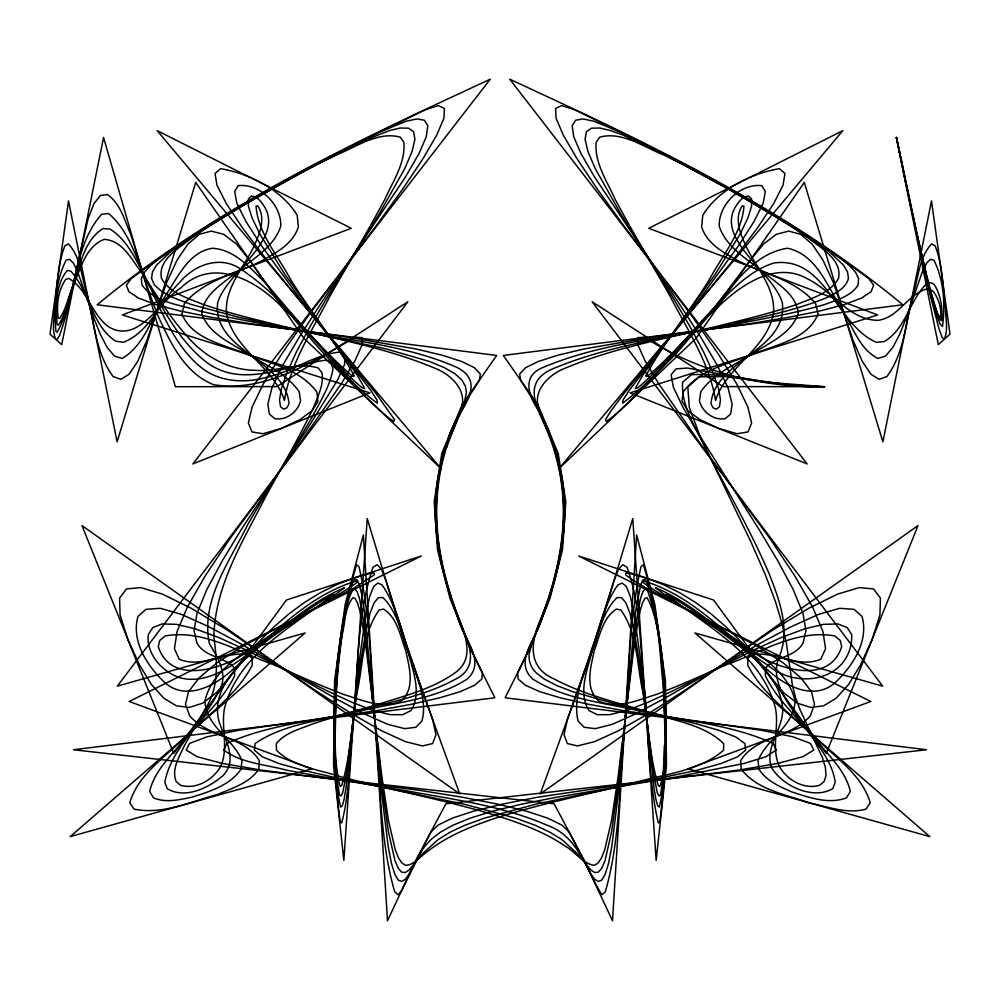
<?xml version="1.0" encoding="UTF-8"?>
<svg xmlns="http://www.w3.org/2000/svg" width="1000" height="1000" viewBox="0 0 1000 1000"><rect width="100%" height="100%" fill="white"/><g stroke="black" fill="none" stroke-linecap="round" stroke-linejoin="round"><path stroke-width="1.5" d="M664.475 745C663.288 758.725 664.938 773.525 659.775 786.5L658.35 785.725C649.212 755.175 648.35 722.725 642.725 691.413C636.75 664.388 637.6 633.237 620.925 610.075L616.5 609.075C602.638 617.712 599.663 636.112 594.35 650.425C590.775 666.688 584.288 688.587 599.05 701.188C617.775 709.562 638.275 699.925 656.425 694.425C680.238 685.337 703.462 674.825 726.8 664.562C761.25 652.188 797.025 628.925 834.887 635.988L840.25 640.462L841.712 646.587C829.312 685.625 777.613 669.175 753.275 652.212C723.263 634.338 696.812 610.337 665.987 594.075C706.812 626.712 762.1 653.925 775.537 708.65C779.137 727.663 771.162 747.775 779.15 766.05C786.712 779.812 803.925 789.938 819.638 785.263L824.062 781.55L826.025 775.562L825.4 767.463L822.412 757.6L800.138 709.938L795.662 697.862L792.513 685.875L786.55 644.125L782.463 625.05L775.537 601.862L765.1 574.175L751.062 542.175L700.013 436.2L689.3 407.325L687.837 386.987L699.013 376.875L725.263 376.512L767.5 382.3L824.587 386.725L723.025 386.587L592.163 301.762L882.688 686.137L694.875 632.95L929.825 836.65L688.012 768.863L870.775 701.488L578.8 556.05L713.587 600.037L826.225 753.462L918.037 525.575L540.225 793.988L594.688 644.525L632.788 518.575L656.15 860.387L666.45 765.425L665.438 680.925L654.887 604.675L636.625 534.987L612.487 920.763L584.362 860.6L554.125 803.812L73.475 749.75L494.888 697.788L469.7 647.438L449.95 598.237L437.5 549.763L434.188 501.637L441.788 453.462L462.062 404.862L496.7 355.438L97.15 304.762C214.275 207.775 353.125 142.675 490.2 79.237L192.838 463.925L369.988 392.887L122.325 314.938L351.213 228.3L157.15 130.612L441.287 468.875L303.9 338.237L195.7 182.413L117.125 441.875L68.5 200.912L50 334.162L61.7 344.637L103.562 137.463L175.413 386.725L276.975 386.587L407.837 301.762L117.312 686.137L305.125 632.95L70.175 836.65L311.988 768.863L129.225 701.488L421.2 556.05L286.413 600.037L173.775 753.462L81.962 525.575L459.775 793.988L405.312 644.525L367.212 518.575L343.85 860.387L333.55 765.425L334.562 680.925L345.112 604.675L363.375 534.987L387.512 920.763L415.637 860.6L445.875 803.812L926.525 749.75L505.112 697.788L530.3 647.438L550.05 598.237L562.5 549.763L565.812 501.637L558.212 453.462L537.938 404.862L503.3 355.438L902.85 304.762C785.725 207.775 646.875 142.675 509.8 79.237L807.163 463.925L630.013 392.887L877.675 314.938L648.787 228.3L842.85 130.612L558.713 468.875L696.1 338.237L804.3 182.413L882.875 441.875L931.5 200.912L950 334.162L938.3 344.637L896.438 137.463L917.525 237.325L930.425 290.712L937.537 313.575L940.662 318.075C941.688 308.575 938.812 298.475 932.85 291L928.075 288.712C908.188 292.987 899.175 317.462 878.138 320.325C849.25 320.225 832.575 291.275 808.512 279.413C777.013 260.5 742.275 283.825 719.475 305.65C694.15 327.987 673.125 354.925 647.125 376.45L645.688 376.012C664.212 341.662 689.963 311.575 710.15 278.137C722.525 255.238 741.975 232.95 743.962 206.2L742.362 205.775C733.175 218.912 741.325 236.4 747.463 249.175C757.812 269.438 775.138 288.6 773.55 312.762C767.125 349.325 726.675 366.238 715.537 400.363C709.438 362.575 687.312 329.675 670.075 296.225C651.75 263.75 632.45 231.838 614.925 198.925C606.962 180.975 594.312 162.763 596.138 142.287L599.738 137.162C622.188 131.025 643.75 147.225 663.962 155C690.512 168.1 716.488 182.35 742.2 197.037C764.825 210.15 787.387 223.45 808.9 238.363C821.15 248.5 842.275 259.488 838.55 278.325C830.1 293.275 811.988 298.113 797.163 304.337C774.475 312.025 751.25 317.913 728 323.562C674 337.25 618.288 346.112 566.625 367.612C549.312 373.862 530.95 390.875 539.6 410.775C544.375 425.1 551 438.775 555.037 453.35A219.988 213.075 2.9 0 1 562.712 495.6C565.938 537 556.312 578.275 541.775 616.8C531.15 639.338 525.763 666.988 554.375 679.1C582.837 694.2 614.412 701.85 645.1 711.038C671.388 720.638 702.938 723.413 723.7 743.662L723.525 750.275C698.15 772.288 661.538 774.125 630.525 783.875C585.05 794.675 539.188 804.188 494.637 818.45C470.6 826.562 446.55 836.237 426.575 852.225C419.875 856.725 414.412 864.775 405.8 865.35L402.075 863.25L398.537 858.012L395.125 849.25L388.5 820.537L382.137 778.425L364.837 637.6L359.762 610.388L357.375 602.587L355.087 598.475L352.912 597.663C344.725 607.737 345.213 622.362 342.25 634.562C339.3 653.975 337.413 673.525 336.312 693.125C335.975 724.062 332.375 756.413 340.225 786.5L341.65 785.725C350.788 755.175 351.65 722.725 357.275 691.413C363.25 664.388 362.4 633.237 379.075 610.075L383.5 609.075C397.362 617.712 400.337 636.112 405.65 650.425C409.225 666.688 415.712 688.587 400.95 701.188C382.225 709.562 361.725 699.925 343.575 694.425C319.762 685.337 296.537 674.825 273.2 664.562C238.75 652.188 202.975 628.925 165.113 635.988L159.75 640.462L158.287 646.587C170.688 685.625 222.387 669.175 246.725 652.212C276.737 634.338 303.188 610.337 334.012 594.075C293.188 626.712 237.9 653.925 224.462 708.65C220.863 727.663 228.837 747.775 220.85 766.05C213.312 779.762 196.137 789.95 180.45 785.238L176.137 781.5C171.188 769.275 179.375 756.8 184.262 745.925C190.975 733.575 198.275 721.575 204.963 709.225C219.525 687.55 217.213 661.5 213.875 637.087C214.737 585.712 243.425 540.388 266.025 495.962C282.113 466.375 299.35 437.362 313.75 406.887C317.913 395.975 324.175 384.637 321.887 372.575L318.137 367.925C297.613 361.9 276.288 372.125 255.287 370.3C232.15 370.087 210.225 359.588 193.912 343.488C173.612 323.325 158.887 298.612 143.225 274.9C132.662 261.588 123.488 240.413 104.188 239.375C85.125 246.713 80.388 269.9 72.825 286.762C68.375 297.225 66.188 309 59.625 318.425L58.4 318.35C56.125 305.538 58.1 290.512 65.562 279.613L68.587 278.337C87.55 288.725 91.35 315.287 109.65 327.475C139.288 343.5 159.325 301.225 180.688 288.038C212.188 257.125 254.825 279.275 280.525 305.65C305.85 327.987 326.875 354.925 352.875 376.45L354.312 376.012C335.788 341.662 310.038 311.575 289.85 278.137C277.475 255.238 258.025 232.95 256.038 206.2L257.638 205.775C266.825 218.912 258.675 236.4 252.537 249.175C242.188 269.438 224.862 288.6 226.45 312.762C232.875 349.325 273.325 366.238 284.462 400.363C290.562 362.575 312.688 329.675 329.925 296.225C348.25 263.75 367.55 231.838 385.075 198.925C393.038 180.975 405.688 162.763 403.862 142.287L400.262 137.162C377.812 131.025 356.25 147.225 336.037 155C309.488 168.1 283.512 182.35 257.8 197.037C235.175 210.15 212.613 223.45 191.1 238.363C178.85 248.5 157.725 259.488 161.45 278.325C169.9 293.275 188.012 298.113 202.838 304.337C225.525 312.025 248.75 317.913 272 323.562C326 337.25 381.712 346.112 433.375 367.612C450.688 373.862 469.05 390.875 460.4 410.775C456.362 423.137 450.712 434.888 446.825 447.3M335.913 692.763C334.95 726.812 332.875 761.625 339.712 795.138L341.138 795.9L342.75 792.638L346.575 772.913L359.762 667.288L366.55 627.05L370.288 612.513L374.25 602.625L378.45 597.663L382.887 597.587C396.9 611.163 400.737 631.8 407.55 649.438C411.975 668.875 422.625 691.975 410.913 710.638L402.688 714.712L390.15 714.663L373.237 710.462L352.238 702.4L327.75 691.125L244.412 649.125L218.263 637.35L195.25 628.837L176.287 624.3L162 623.975L152.662 627.688L148.225 634.825C146.363 654.2 161.85 671.35 179.288 677.588C203.875 684.475 227.125 669.425 246.15 655.562C278.475 632.562 307.725 602.938 344.675 587.65C317.575 608.675 286.55 624.487 259.962 646.363C237.9 664.362 210.65 690 219.05 721.55C224.525 738.587 238.475 759.638 223 775.612C208.663 787.962 185.062 799.5 167.188 788.637L164.812 782.175C171.388 747.712 202.062 724.562 217.262 693.95C230.037 676.012 218.275 659.175 209.325 643.288C200.55 600.288 229.975 560.975 247.875 524.275C268.913 487.7 291.812 452.238 312.875 415.675C320.625 400.763 330.037 386.112 332.925 369.275L331.375 362.8L326.075 360.2C286.1 364.775 240.738 390.45 204.2 360.4C180.562 341.213 165.7 313.975 151.188 287.762C138.688 267.663 130.8 242 109.812 228.962L102.938 228.625C82.562 241.4 79.825 268.875 71.562 289.662C67.125 301.388 65.575 314.788 58.362 325.213L57.138 324.588C55.6 307.137 55.525 284.163 67.325 270.413L70.812 271.188C89.75 291.675 91.363 325.1 115.65 341.188L123.362 342.287C149.875 332.088 159.963 301.5 179.45 282.712C193.55 265.413 218.475 255.425 238.962 267.925C287.762 299.3 318.488 350.9 362.362 387.987L364.725 388.488L356.987 374.7L285.312 275.087L259.688 233.762L252.087 217.913L248.412 206.213L248.438 198.95L251.5 196.05L256.488 197.162C295.925 233.9 227.387 269.225 217.688 302.762C212.025 350.625 285.637 359.663 289.025 403.938L286.812 407.938L283.488 409.125L280.55 406.712L279.5 400.012L281.425 388.625L287 372.5L296.438 351.912L309.513 327.488L325.575 300.15L378.888 214.525L404.75 168.575L411.975 151.75L414.913 139.5L413.612 131.775L408.462 128.175L400.163 128.038L389.513 130.538L363.888 140.712L308.35 168.75L244.913 204.15L199.887 231.675L170.512 251.912L156.412 265.225L152.487 271.837L151.55 278.412L154.4 284.95L161.737 291.462L173.95 297.95L191.088 304.413L238.675 317.25L386.15 348.913L429.25 361.425L444.35 367.65L455.1 373.862L461.887 380.062L465.412 386.238L466.463 392.4L463.888 404.688L448.338 441.262M335.5 692.412C334.613 730.5 332.062 769.862 340.625 807.1L342.225 805.962L344.025 799.75L346.025 787.588L359.175 661.95L365.95 613.387L369.675 596.538L373.625 586.55L377.812 583.013L382.25 585.05C398.4 609.212 403.188 639.025 413.8 665.7C418.725 683.55 427.137 702.45 421.9 721.137L415.812 727.3L404.712 728.65L387.725 724.338L364.438 713.938L336.15 698.787L238.95 642.75L208.312 626.487L181.488 614.4L160.238 608.288L145.887 609.35L137.988 616.45C130.925 641.263 147.387 666.137 164.775 682.562C185.5 700.962 213.487 686.675 230.987 671.087C270.062 637.525 306.525 595.4 357.55 580.65L356.712 582.737C331.075 600.712 302.45 614.012 276.212 631.087C250.65 649.925 212.162 667.262 204.938 701.188C206.188 726.663 233.05 738.562 241.887 760.462L241.225 768.938C230.225 785.288 210.037 791.388 192.175 797.113C179.537 799.737 165.912 803.125 153.5 797.862L149.637 791.4C155.125 768.425 174.662 752.4 188.775 734.5C204.713 715.525 223.738 698.337 234.662 675.763L234.6 668.138C224.438 656.25 204.713 657.625 196.8 642.75L194.062 630.725L197.037 613.212L206.9 589.388L222.475 560.5L242.025 528.312L306.825 429.712L337.612 379.963L344.45 364.725L345.575 355.737L341.875 351.912C315.525 353.738 293.163 371.312 267.562 377.062C246.088 383.275 221.575 382.512 202.975 368.938C176.562 348.512 163.812 316.4 149.938 287.113C136.862 262.562 130.612 231.925 108.562 213.538L101.688 214.25C72.775 246.375 77.375 295.988 57.112 332.312L55.888 331.175C54.025 307.6 55.312 281.588 66.075 260.212L69.562 259.312L73.525 263.288L77.95 272.65L94.062 318.762L100.375 334.438L107.15 347.425L114.4 356L122.125 358.475C145.75 344.575 152.887 313.875 167.7 292.213C178.888 274.85 189.875 251.675 212.537 248.25C234.613 249.775 250.225 267.712 264.775 282.425C279.887 299.237 294.125 316.812 308.762 334.038C330.75 357.725 350.887 384.35 377.375 403.175L377.062 400.188L371.037 390.725L300.4 299.062L260.712 244.613L245.925 221.425L236.85 203.275L234.662 191.5L238.188 185.662C259.713 183.125 281.837 204.887 280.725 226.462C273.775 246.925 253.888 258.375 237.887 271.212C224.013 282.987 203.738 293.425 201.75 313.488C208.637 333.825 230.6 342.612 247.225 353.587C265.325 364.963 286.675 373.587 299.188 391.737L300.562 400.85C297.738 411.95 286.438 420.613 274.837 418.675L269.387 414.1L267.825 404.162L271.925 387.962L282.85 365.1L299.438 336.863L319.9 305.038L405.5 176.938L419.025 153.525L426.312 136.625L427.8 125.825L424.375 120.225L416.912 118.963L406.275 121.163L379.012 132.4L307.475 168.888L244.062 204.262L199.062 231.775L159.125 258.675L150.875 265.312L144.675 271.925L141.4 278.488L141.938 285.038C154.987 302.75 179.725 304.55 199.175 310.912C231.788 318.325 264.713 324.2 297.625 330.037C351.062 341.25 407.238 345.188 457.55 367.7C491.637 385.7 450.788 416.975 447.788 441.275M436.887 489.588C432.375 532.925 442.275 576.413 457.7 616.725C461.8 636.825 487.325 660.75 467.312 678.988C435.562 699.388 396.438 702.45 360.487 710.9C315.863 721.038 268.75 724.412 226.725 743.487L223.812 750.1C241.838 763.425 265.462 764.438 286.462 770.138C325.725 777.625 365.213 783.925 404.637 790.5C452.638 799.375 502.025 805.562 547.112 825.25C578.462 836.112 585.962 870.088 601.912 894.725L605.337 891.787C620.525 838.763 619.188 782.438 624.562 727.875C629.45 674.188 629.025 619.388 641.012 566.638L643.425 564.675C668.112 647.362 670.8 736.05 659.912 821.363L658.312 823C648.2 779.438 649.038 733.863 644.463 689.475C639.85 648.787 641.338 606.062 626.987 567.212L622.8 564.688L618.387 569.462L613.737 581.55L592.638 647.463L567.463 719.262L564.025 734.675L567.35 743.562L577.425 745.925L594.263 741.75L617.85 731.05L648.188 713.825L685.275 690.062L772.688 630.1L808.9 608.188L837.788 594.025L859.325 587.612L873.538 588.95L880.4 598.05L879.938 614.913L872.125 639.513L860.487 665.025L848.525 684.575L836.237 698.162L823.625 705.8L810.688 707.475L797.412 703.188L783.825 692.95L741.062 641.812L726.112 626.912L710.825 613.713L695.188 602.238L679.2 592.463L662.875 584.4L646.2 578.05L632.675 574.025L625.837 572.962L625.65 574.862L632.137 579.725L645.3 587.55L757.575 646.338L782.95 662.688L800.9 677.812L811.438 691.725L814.55 704.412L810.25 715.888C791.7 737.6 756.438 735.85 740.713 760.475L741.087 768.913C756.875 790.025 785.562 794.3 808.913 802.763C827.537 806.637 846.975 814.4 866.075 809.087L870.225 802.712C861.538 773.363 832.775 755.725 812.35 734.8C789.562 713.062 762.45 693.625 747.712 665.062L748.075 657.663L755.037 654.275C777.262 652.387 799.225 668.525 820.788 659.175L825.575 648.725L822.9 631.45L812.738 607.325L795.113 576.375L770 538.575L704.4 449.562L658.1 382.8L644.837 360.412L638.15 345.35L638.038 337.625L644.525 337.238C697.825 371.887 761.275 387.7 824.587 386.725C779.675 387.925 736.012 372.675 691.312 374.7L682.6 382.287C681.025 406.625 696.175 427.625 705.6 448.95C727.513 490.5 750.987 531.325 769.488 574.562C779.375 600.075 790.413 629.212 779.45 656.213C769.312 679.45 786.75 701.8 799.525 719.837C812.562 739.638 831.787 757.775 835.188 782.175L832.812 788.637C812.987 800.175 783.188 786.263 771.775 768.037C764.013 747.913 782.463 730.35 782.688 710.462C781.2 675.113 748.188 652.987 722.788 633.413C701.012 617.15 676.5 604.612 655.325 587.65C697.6 605.438 729.812 640.812 768.125 665.425C798.637 690.938 852.288 679.675 851.775 634.825L847.337 627.688L838 623.975L823.713 624.3L804.75 628.837L781.737 637.35L755.588 649.125L672.25 691.125L647.763 702.4L626.763 710.462L609.85 714.663L597.312 714.712L589.087 710.638C577.375 691.975 588.025 668.875 592.45 649.438C599.263 631.8 603.1 611.163 617.112 597.587L621.55 597.663L625.75 602.625L629.712 612.513L633.45 627.05L640.238 667.288L653.425 772.913L657.25 792.638L658.863 795.9L660.288 795.138C667.763 758.375 664.4 720.263 663.05 682.987C659.175 654.725 660.837 623.05 647.087 597.663L644.912 598.475L642.625 602.587L640.238 610.388L635.163 637.6L617.863 778.425L611.5 820.537L604.875 849.25L601.462 858.012L597.925 863.25L594.2 865.35C582.337 863.512 575.262 851.55 565.087 846.025C540.138 829.15 511.075 819.938 482.438 811.45C435.95 798.438 388.587 788.925 341.788 777.087C319.75 769.737 293.725 767.212 276.475 750.275L276.3 743.662C285.238 732.6 299.812 729.163 312.413 724C333.812 716.925 355.538 710.9 377.175 704.6C403.825 696.112 431.962 689.25 455.075 672.788C477.075 657.35 463.2 630.15 455.975 610.662C441.987 572.1 433.425 530.7 437.837 489.575A286.9 241.912 0.6 0 1 446.55 447.238M437.362 489.588C432.775 532.925 442.6 576.425 457.975 616.763C465.5 636.725 482.975 665.275 455.788 679.05C424.975 695.888 389.862 702.175 356.213 710.975C322.537 721.05 284.55 723.162 255.062 743.575L254.375 750.188L262.438 756.838L278.95 763.512L302.887 770.238L332.612 776.988L464.975 804.388L516.2 818.337L535.375 825.375L550.388 832.463L561.875 839.587L577.4 853.65L591.05 870.1L594.663 872.5L598.175 872.237L601.625 868.538L605.025 860.7L611.663 831.375L618.05 785.188L635.4 626.362L640.5 598.538L642.9 591.663L645.2 589.087L647.387 590.1C663.5 636.025 663.975 686.325 665.088 734.638M341.9 633.913C344.738 619.225 345.625 603.562 352.612 590.1L354.8 589.087L357.1 591.663L359.5 598.538L364.6 626.362L381.95 785.188L388.338 831.375L394.975 860.7L398.375 868.538L401.825 872.237L405.337 872.5L408.95 870.1L422.6 853.65L438.125 839.587L449.613 832.463L464.625 825.375L483.8 818.337L535.025 804.388L697.113 770.238L721.05 763.512L737.562 756.838L745.625 750.188L744.938 743.575L735.812 737L719.225 730.45L696.838 723.925L617.463 704.538L572.888 691.737L556.4 685.387L544.212 679.05L536.087 672.725A23.45 22.688 0 0 1 529.188 653.913C535.887 626.712 549.875 601.675 555.588 574.05C562 548.488 565.15 521.95 563.175 495.6A219.65 212.75 2.9 0 0 555.575 453.375C550.988 424.263 509.812 384.787 555.65 367.65C612.05 344.45 673.312 337.163 732.412 323.625C764 316.6 795.962 310.163 826.05 297.95C834.788 293.375 845.725 288.925 848.45 278.412L847.513 271.837L843.587 265.225L829.488 251.912L789.325 224.862L730.688 190.125L664.038 154.325L622.775 134.963L610.487 130.538L599.837 128.038L591.538 128.175L586.388 131.775L585.087 139.5L588.025 151.75L595.25 168.575L621.112 214.525L674.425 300.15L690.487 327.488L703.562 351.912L713 372.5L718.575 388.625L720.5 400.012L719.45 406.712L716.513 409.125L713.188 407.938L710.975 403.938C714.362 359.663 787.975 350.625 782.312 302.762C772.613 269.225 704.075 233.9 743.512 197.162L748.5 196.05L751.562 198.95L751.587 206.213L747.913 217.913L740.312 233.762L714.688 275.087L643.012 374.7L635.275 388.488L637.638 387.987C662.6 366.85 683.012 340.95 705.512 317.325C725.85 296.725 745.288 272.087 773.863 262.987C826.162 255.85 836.275 325.6 876.65 342.4L884.388 341.463C905.85 328.8 909.3 300.8 926.363 284.037L930.588 282.525L934.287 284.525C940.925 295.05 942.775 308.35 941.712 320.6L939.4 319.25L934.625 306.4L926.562 276.388L914.212 222.6M346.388 605.763L352.325 582.812L354.525 579.45L356.825 579.712L359.237 584.45L361.75 594.55L364.35 610.9L381.775 794.15L388.175 846.438L391.475 863.45L394.825 874.375L398.237 880.088L401.7 881.462L405.213 879.375L408.762 874.712L419.8 853.875L424.525 846.65L431.025 839.463L440.188 832.337L452.887 825.25L470 818.213L492.388 811.213L520.95 804.275L555.962 797.362L676.8 776.888L744.112 763.425L765.875 756.737L776.188 750.1L773.275 743.487C731.25 724.412 684.137 721.038 639.513 710.9C603.562 702.45 564.438 699.388 532.688 678.988C512.675 660.75 538.2 636.825 542.3 616.725C557 578.263 566.725 537.013 563.638 495.613A219.325 212.425 2.9 0 0 556.1 453.387C551.838 438.663 545.975 424.425 538.862 410.85C528.95 396.825 521.2 376.413 542.45 367.7C604.188 341.388 672.738 337.775 737.8 323.688C767.013 318.188 796.3 312.75 824.887 304.475C836.712 299.825 850.9 296.562 858.062 285.038L858.6 278.488L855.325 271.925L849.125 265.312L840.875 258.675L800.938 231.775L755.938 204.262L692.525 168.888L620.988 132.4L593.725 121.163L583.088 118.963L575.625 120.225L572.2 125.825L573.688 136.625L580.975 153.525L594.5 176.938L680.1 305.038L700.562 336.863L717.15 365.1L728.075 387.962L732.175 404.162L730.612 414.1L725.163 418.675C713.562 420.613 702.262 411.95 699.438 400.85L700.812 391.737C713.325 373.587 734.675 364.963 752.775 353.587C769.4 342.612 791.363 333.825 798.25 313.488C796.263 293.425 775.987 282.987 762.113 271.212C746.112 258.375 726.225 246.925 719.275 226.462C718.162 204.887 740.288 183.125 761.812 185.662L765.337 191.5L763.15 203.275L754.075 221.425L739.287 244.613L699.6 299.062L628.962 390.725L622.938 400.188L622.625 403.175C654.963 379.15 679.812 346.15 706.363 316.075C730.175 291.075 750.462 253.912 787.463 248.25C816.975 254.387 827.913 287.6 842.35 310.375C852.95 326.887 859.375 349.038 877.875 358.475L885.6 356L892.85 347.425L899.625 334.438L905.938 318.762L922.05 272.65L926.475 263.288L930.438 259.312L933.913 260.225C943.938 280.113 945.362 304.738 942.513 326.512L940.05 324.075L935.975 313.012L929.925 291.087L910.5 205.575L896.438 137.463L906.338 185.938M824.587 386.725L788.275 384.938L755.888 380.688L687.487 368.062L676.025 368.888L671.125 374.712L673.3 387.025L682.675 406.788L697.775 432.688L758.55 528.688L777.688 560.612L793.125 589.4L802.962 613.212L805.938 630.725L803.2 642.75C795.288 657.625 775.562 656.25 765.4 668.138L765.337 675.763C776.263 698.337 795.288 715.525 811.225 734.5C825.337 752.4 844.875 768.425 850.362 791.4L846.5 797.862C828.525 804.613 809.112 797.463 791.775 791.912C779.475 786.5 766.175 780.8 758.775 768.938L758.112 760.462C766.95 738.562 793.812 726.663 795.062 701.188C787.837 667.262 749.35 649.925 723.787 631.087C697.55 614.012 668.925 600.712 643.288 582.737L642.45 580.65C693.475 595.4 729.938 637.525 769.013 671.087C786.513 686.675 814.5 700.962 835.225 682.562C852.613 666.137 869.075 641.263 862.013 616.45L854.112 609.35L839.762 608.288L818.512 614.4L791.688 626.487L761.05 642.75L663.85 698.787L635.562 713.938L612.275 724.338L595.288 728.65L584.188 727.3L578.1 721.137C572.225 696.263 585.462 671.938 591.962 648.45C600.013 627.2 604.55 603.9 617.75 585.05L622.188 583.013L626.375 586.55L630.325 596.538L634.05 613.387L640.825 661.95L653.975 787.588L655.975 799.75L657.775 805.962L659.375 807.1C668.312 766.5 665.575 723.713 663.85 682.3C659.975 647.913 658.675 611.625 645.475 579.45L643.175 579.712L640.763 584.45L635.65 610.9L618.225 794.15L611.825 846.438L608.525 863.45L605.175 874.375L601.763 880.088L598.3 881.462L594.788 879.375L591.237 874.712L569.237 832.212L561.938 825.125L547.6 818.1L526.225 811.1L497.825 804.163L462.375 797.25L419.888 790.387L260.763 770.037L221.825 763.337L196.975 756.65L186.225 750.013L189.575 743.4L207.013 736.825L238.55 730.275L375.575 710.825L410.812 704.4L439.062 697.987L460.337 691.612L474.637 685.25L481.95 678.925L482.287 672.613A805.512 656.137 15 0 1 459.8 622.837L448.9 592.225L442.238 567.95A367.512 309.4 4.1 0 1 435.825 525.7A300.587 253.463 1.4 0 1 438 477.55L443.375 453.413L451.925 429.162L463.862 404.762L479.387 380.15L480.325 373.963L474.475 367.75L461.838 361.525L442.425 355.288L416.225 349.012L343.475 336.425L250.637 323.75L211.65 317.375L179.988 310.975L155.625 304.55L138.562 298.1L128.825 291.613L126.388 285.113L131.263 278.575L167.75 252.1L209.025 225.062L255.238 197.4L306.588 169.013L363.237 139.838L425.35 109.75L438.225 105.612L444.425 108.425L443.963 118.2L436.812 134.95L423 158.663L402.512 189.338L375.35 226.975L308.062 316.1L282.013 353.512L263.375 383.787L252.15 406.962L248.35 423L251.95 431.925L262.975 433.725L281.413 428.4L300.238 419.475L312.425 410.425L317.975 401.275L316.887 392.025C300.4 369.55 270.775 363.462 246.15 353.913C223.612 344.412 192 339.237 181.887 313.85L184.438 303.5C203.962 279.975 235.863 273.95 262.075 260.7C276.475 252.55 293.087 243.85 298.35 226.912L297.225 215.312C281.712 189.7 249.363 173.588 220.613 168.663L215.037 173.475L216.925 185.113L226.3 203.55L243.137 228.8L267.438 260.863L376.138 393.625L394.475 419.575L393.775 421.562L386.475 416.225L372.587 403.55A952.337 939.475 -42.6 0 1 249.788 260.325L236.5 244.088L223.675 234.338L211.3 231.088L199.4 234.325L187.963 244.037L176.988 260.25L166.462 282.95L146.825 340.662L137.713 361.375L129.05 374.263L120.875 379.325L113.15 376.575C95.463 352.975 94.4 321.825 86.975 294.2C81.363 277.587 80.925 257.05 68.3 243.875L64.812 245.925C57.2 265.9 57.162 287.85 54.438 308.875C54.45 318.875 51.487 329.988 55.85 339.4L57.55 339.012L59.725 335.213L65.475 317.438L88.1 218.725L94.038 203.525L100.438 195.45L107.312 194.513C120.675 203.612 124.537 220.525 130.738 234.5C139.738 261.95 147.275 289.9 158.375 316.613C170.575 343.05 184.825 373.413 213.738 384.725C265.562 392.887 312.462 361.538 355.475 337.238L361.962 337.625L361.85 345.35L355.163 360.412L341.9 382.8L295.6 449.562L230 538.575L204.887 576.375L187.262 607.325L177.1 631.45L174.425 648.725L179.213 659.175C200.775 668.525 222.738 652.387 244.963 654.275L251.925 657.663L252.288 665.062C237.55 693.625 210.438 713.062 187.65 734.8C167.225 755.725 138.463 773.363 129.775 802.712L133.925 809.087C162.475 815.125 190.85 801.612 217.987 794.287C232.65 787.975 249.725 783.012 258.913 768.913L259.288 760.475C243.562 735.85 208.3 737.6 189.75 715.888L185.45 704.412L188.562 691.725L199.1 677.812L217.05 662.688L242.425 646.338L354.7 587.55L374.35 574.862L374.162 572.962L367.325 574.025L353.8 578.05L337.125 584.4L320.8 592.463L304.812 602.238L289.175 613.713L273.888 626.912L258.938 641.812L216.175 692.95L202.587 703.188L189.312 707.475L176.375 705.8L163.762 698.162L151.475 684.575L139.512 665.025L127.875 639.513L120.062 614.913L119.6 598.05L126.463 588.95L140.675 587.612L162.213 594.025L191.1 608.188L227.312 630.1L314.725 690.062L351.812 713.825L382.15 731.05L405.737 741.75L422.575 745.925L432.65 743.562L435.975 734.675L432.537 719.262L407.362 647.463L386.262 581.55L381.613 569.462L377.2 564.688L373.013 567.212C355.6 618.888 358.725 675.088 352.713 728.787C349.125 760.1 349.787 792.425 341.688 823L340.087 821.363C329.2 736.05 331.887 647.362 356.575 564.675L358.988 566.638C370.975 619.388 370.55 674.188 375.438 727.875C380.812 782.438 379.475 838.763 394.663 891.787L398.088 894.725L401.575 890.688L430.763 832.212L438.062 825.125L452.4 818.1L473.775 811.1L502.175 804.163L537.625 797.25L629.637 783.562L739.237 770.037L778.175 763.337L803.025 756.65L813.775 750.013L810.425 743.4L792.987 736.825L761.45 730.275L624.425 710.825L589.188 704.4L560.938 697.987L539.663 691.612L525.363 685.25L518.05 678.925L517.712 672.613C537.875 631.838 555.788 589.113 562.275 543.775A276.712 268.012 2.9 0 0 564.163 525.7A227.938 220.775 2.9 0 0 562 477.55L556.625 453.413L548.075 429.162L536.138 404.762L520.612 380.15L519.675 373.963L525.525 367.75L538.162 361.525L557.575 355.288L583.775 349.012L656.525 336.425L749.362 323.75L788.35 317.375L820.013 310.975L844.375 304.55L861.438 298.1L871.175 291.613L873.612 285.113L868.737 278.575L832.25 252.1L790.975 225.062L744.762 197.4L693.413 169.013L636.763 139.838L574.65 109.75L561.775 105.612L555.575 108.425L556.038 118.2L563.188 134.95L577 158.663L597.487 189.338L624.65 226.975L691.938 316.1L717.987 353.512L736.625 383.787L747.85 406.962L751.65 423L748.05 431.925L737.025 433.725L718.587 428.4L699.762 419.475L687.575 410.425L682.025 401.275L683.112 392.025C699.6 369.55 729.225 363.462 753.85 353.913C776.388 344.412 808 339.237 818.112 313.85L815.562 303.5C796.038 279.975 764.137 273.95 737.925 260.7C723.525 252.55 706.912 243.85 701.65 226.912L702.775 215.312C718.288 189.7 750.638 173.588 779.388 168.663L784.963 173.475L783.075 185.113L773.7 203.55L756.862 228.8L732.562 260.863L623.862 393.625L611.4 410.262L605.525 419.575L606.225 421.562L613.525 416.225L627.413 403.55L676.875 352.788L707.575 316.988L750.2 260.325L763.5 244.088L776.325 234.338L788.7 231.088L800.6 234.325L812.038 244.037L823.012 260.25L833.538 282.95L853.175 340.662L862.288 361.375L870.95 374.263L879.125 379.325L886.85 376.575C904.538 352.975 905.6 321.825 913.025 294.2C918.637 277.587 919.075 257.05 931.7 243.875L935.188 245.925C942.8 265.9 942.837 287.85 945.562 308.875C945.55 318.875 948.512 329.988 944.15 339.4L942.125 337.388L938.975 328.738L929.3 291.537L896.438 137.463M436.788 489.575A286.438 241.462 0.6 0 1 447.45 441.188M335.875 692.438A657.412 639.963 27.3 0 1 346.613 605.812M437.25 489.575A286.825 241.812 0.6 0 1 447.987 441.175M336.087 692.788A661.175 643.575 27.6 0 1 342.025 633.938"/></g></svg>
